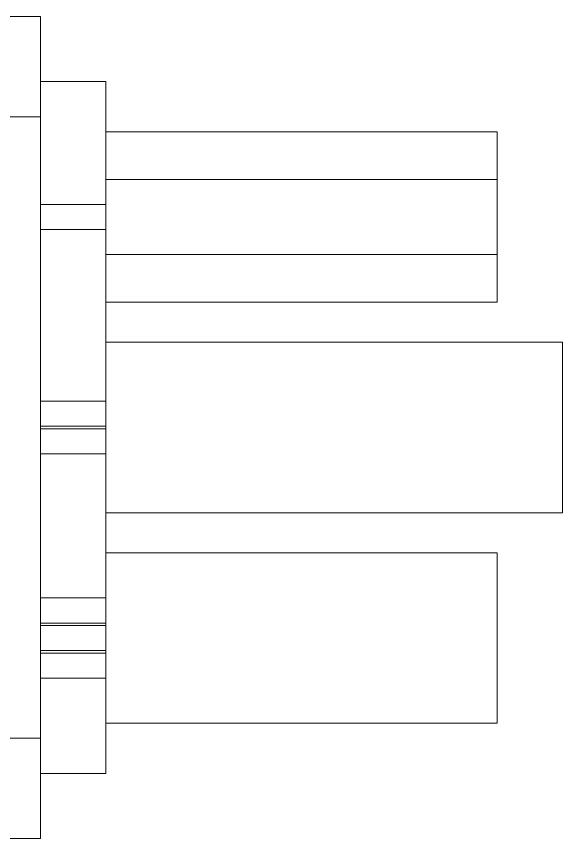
# Model space of a CAD drawing. Header units: inches. Extents: x -11 to 102, y -4 to 18.
# Drawn here: x 99.16 to 99.582, y 9.743 to 10.379 of the extents above; entities that cross this region are included whole.
import ezdxf

# ---------------------------------------------------------------- set-up
doc = ezdxf.new("R2010")
doc.units = ezdxf.units.IN
doc.header["$MEASUREMENT"] = 0

msp = doc.modelspace()

# ---------------------------------------------------------------- linework, layer by layer
at = {"color": 7, "linetype": 'Continuous', "lineweight": 15}
for p, q in [((99.074082, 10.379289), (99.17884, 10.379289)), ((99.17884, 10.379289), (99.17884, 10.30169)), ((99.22928, 10.32885), (99.17884, 10.32885)), ((99.22928, 10.32885), (99.22928, 10.233791)), ((99.17884, 10.30169), (99.17884, 9.820577)), ((99.22928, 10.290051), (99.531916, 10.290051)), ((99.531916, 10.253191), (99.531916, 10.290051)), ((99.22928, 10.253191), (99.531916, 10.253191)), ((99.531916, 10.194992), (99.531916, 10.253191)), ((99.17884, 10.233791), (99.22928, 10.233791)), ((99.22928, 10.214392), (99.22928, 10.233791)), ((99.22928, 10.214392), (99.17884, 10.214392)), ((99.22928, 10.214392), (99.22928, 10.081503)), ((99.531916, 10.194992), (99.22928, 10.194992)), ((99.531916, 10.158132), (99.531916, 10.194992)), ((99.531916, 10.158132), (99.22928, 10.158132)), ((99.22928, 10.127093), (99.582355, 10.127093)), ((99.582355, 9.995174), (99.582355, 10.127093)), ((99.17884, 10.081503), (99.22928, 10.081503)), ((99.22928, 10.062103), (99.22928, 10.081503)), ((99.17884, 10.062103), (99.22928, 10.062103)), ((99.22928, 10.060164), (99.17884, 10.060164)), ((99.22928, 10.060164), (99.22928, 10.062103)), ((99.22928, 10.040764), (99.22928, 10.060164)), ((99.22928, 10.040764), (99.17884, 10.040764)), ((99.22928, 10.040764), (99.22928, 9.929215)), ((99.22928, 9.995174), (99.582355, 9.995174)), ((99.22928, 9.964135), (99.531916, 9.964135)), ((99.531916, 9.832216), (99.531916, 9.964135)), ((99.17884, 9.929215), (99.22928, 9.929215)), ((99.22928, 9.909815), (99.22928, 9.929215)), ((99.17884, 9.909815), (99.22928, 9.909815)), ((99.17884, 9.907875), (99.22928, 9.907875)), ((99.22928, 9.907875), (99.22928, 9.909815)), ((99.22928, 9.888476), (99.22928, 9.907875)), ((99.22928, 9.888476), (99.17884, 9.888476)), ((99.22928, 9.886536), (99.22928, 9.888476)), ((99.22928, 9.886536), (99.17884, 9.886536)), ((99.22928, 9.867136), (99.22928, 9.886536)), ((99.22928, 9.867136), (99.17884, 9.867136)), ((99.22928, 9.867136), (99.22928, 9.793417)), ((99.22928, 9.832216), (99.531916, 9.832216)), ((99.17884, 9.820577), (99.17884, 9.742978)), ((99.22928, 9.793417), (99.17884, 9.793417)), ((99.17884, 9.742978), (99.074082, 9.742978))]:
    msp.add_line(p, q, dxfattribs=at)
at = {"color": 8, "linetype": 'Continuous', "lineweight": 15}
for p, q in [((99.17884, 10.30169), (99.074082, 10.30169)), ((99.074082, 9.820577), (99.17884, 9.820577))]:
    msp.add_line(p, q, dxfattribs=at)

doc.saveas('drawing.dxf')
